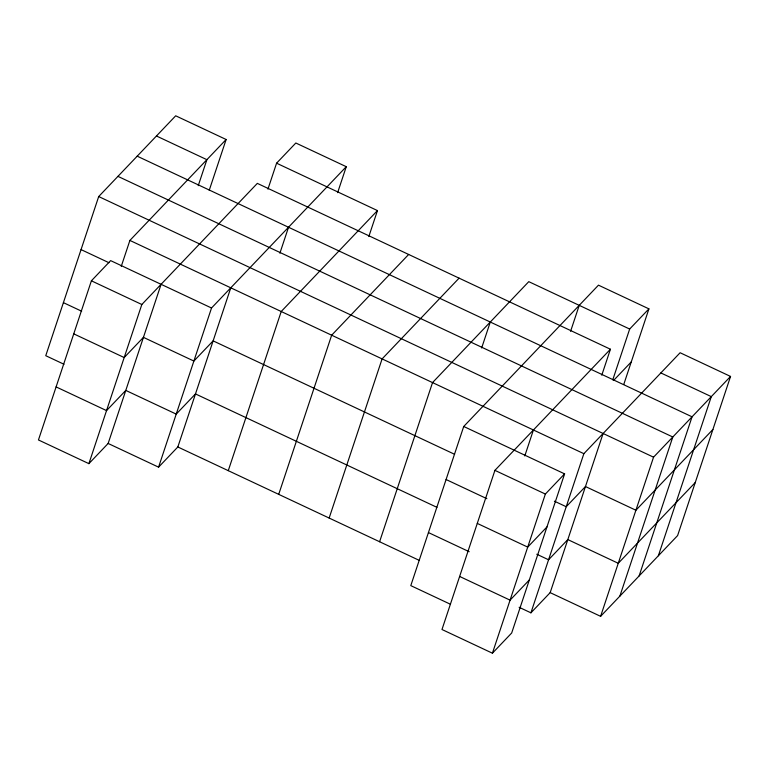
<?xml version="1.0" encoding="UTF-8"?>
<svg xmlns="http://www.w3.org/2000/svg" width="769" height="769" viewBox="0 0 769 769"><rect width="100%" height="100%" fill="white"/><g stroke="black" fill="none" stroke-linecap="round" stroke-linejoin="round"><path stroke-width="1.15" d="M209.235 190.289L226.134 139.497L175.697 115.802L98.701 196.547L45.756 355.701L64 364.266M267.939 189.145L276.58 163.191L295.825 143.005L346.271 166.69L211.523 308.004L110.64 260.614L91.396 280.81L38.45 439.955L88.887 463.649L108.141 443.463L161.086 284.309M121.252 266.391L129.894 240.428L226.134 139.497M88.887 463.649L141.832 304.505L257.327 183.378L610.423 349.232L601.781 375.195M198.248 185.646L206.89 159.683L156.443 135.988M108.141 443.463L158.577 467.158L211.523 308.004M158.577 467.158L177.831 446.972L230.777 287.817M279.887 253.222L288.519 227.259M228.268 470.657L281.214 311.512L377.464 210.581L276.58 163.191M337.629 192.654L346.271 166.69M278.714 494.352L331.66 335.207L408.656 254.462M368.822 236.535L377.464 210.581M329.151 518.046L382.097 358.902L459.093 278.147M379.598 541.741L432.534 382.597L528.784 281.656L629.667 329.045L648.921 308.859L598.474 285.164L463.726 426.478L410.79 585.622L450.499 604.28M481.654 347.992L490.286 322.028M610.423 349.232L494.919 470.359L441.983 629.503L492.42 653.198L511.673 633.012L564.609 473.867L463.726 426.478M524.785 455.94L533.417 429.986M570.588 331.314L579.23 305.351M492.42 653.198L545.365 494.054L564.609 473.867M530.918 612.826L583.863 453.681L680.113 352.74L730.55 376.435L677.604 535.58L600.608 616.334L550.171 592.639L530.918 612.826L519.113 607.279M612.768 379.838L629.667 329.045M550.171 592.639L603.107 433.485M623.755 384.481L648.921 308.859M600.608 616.334L653.554 457.18L730.55 376.435M619.862 596.148L672.798 436.994L117.945 176.361M639.106 575.952L692.052 416.808L137.199 156.174M658.36 555.766L711.296 396.621L660.859 372.927M613.624 380.415L631.272 361.911M546.97 526.909L527.717 547.105L477.28 523.41M529.322 579.961L510.068 600.147L459.631 576.452M712.901 429.487L635.905 510.231L585.469 486.537L566.215 506.723L554.411 501.177M695.253 482.528L618.257 563.283L567.82 539.588L548.566 559.774L536.762 554.228M98.701 196.547L653.554 457.18M129.894 240.428L583.863 453.681M81.053 249.598L108.958 262.71M91.396 280.81L141.832 304.505M494.919 470.359L545.365 494.054M454.604 454.296L213.128 340.869L193.875 361.055L143.438 337.36L124.184 357.547L73.747 333.852M446.087 479.529L486.864 498.687M63.404 302.65L81.649 311.214M436.955 507.348L195.48 393.92L176.226 414.107L125.789 390.412L106.535 410.598L56.099 386.903M428.439 532.571L469.215 551.729M177.831 446.972L419.307 560.399"/></g></svg>
